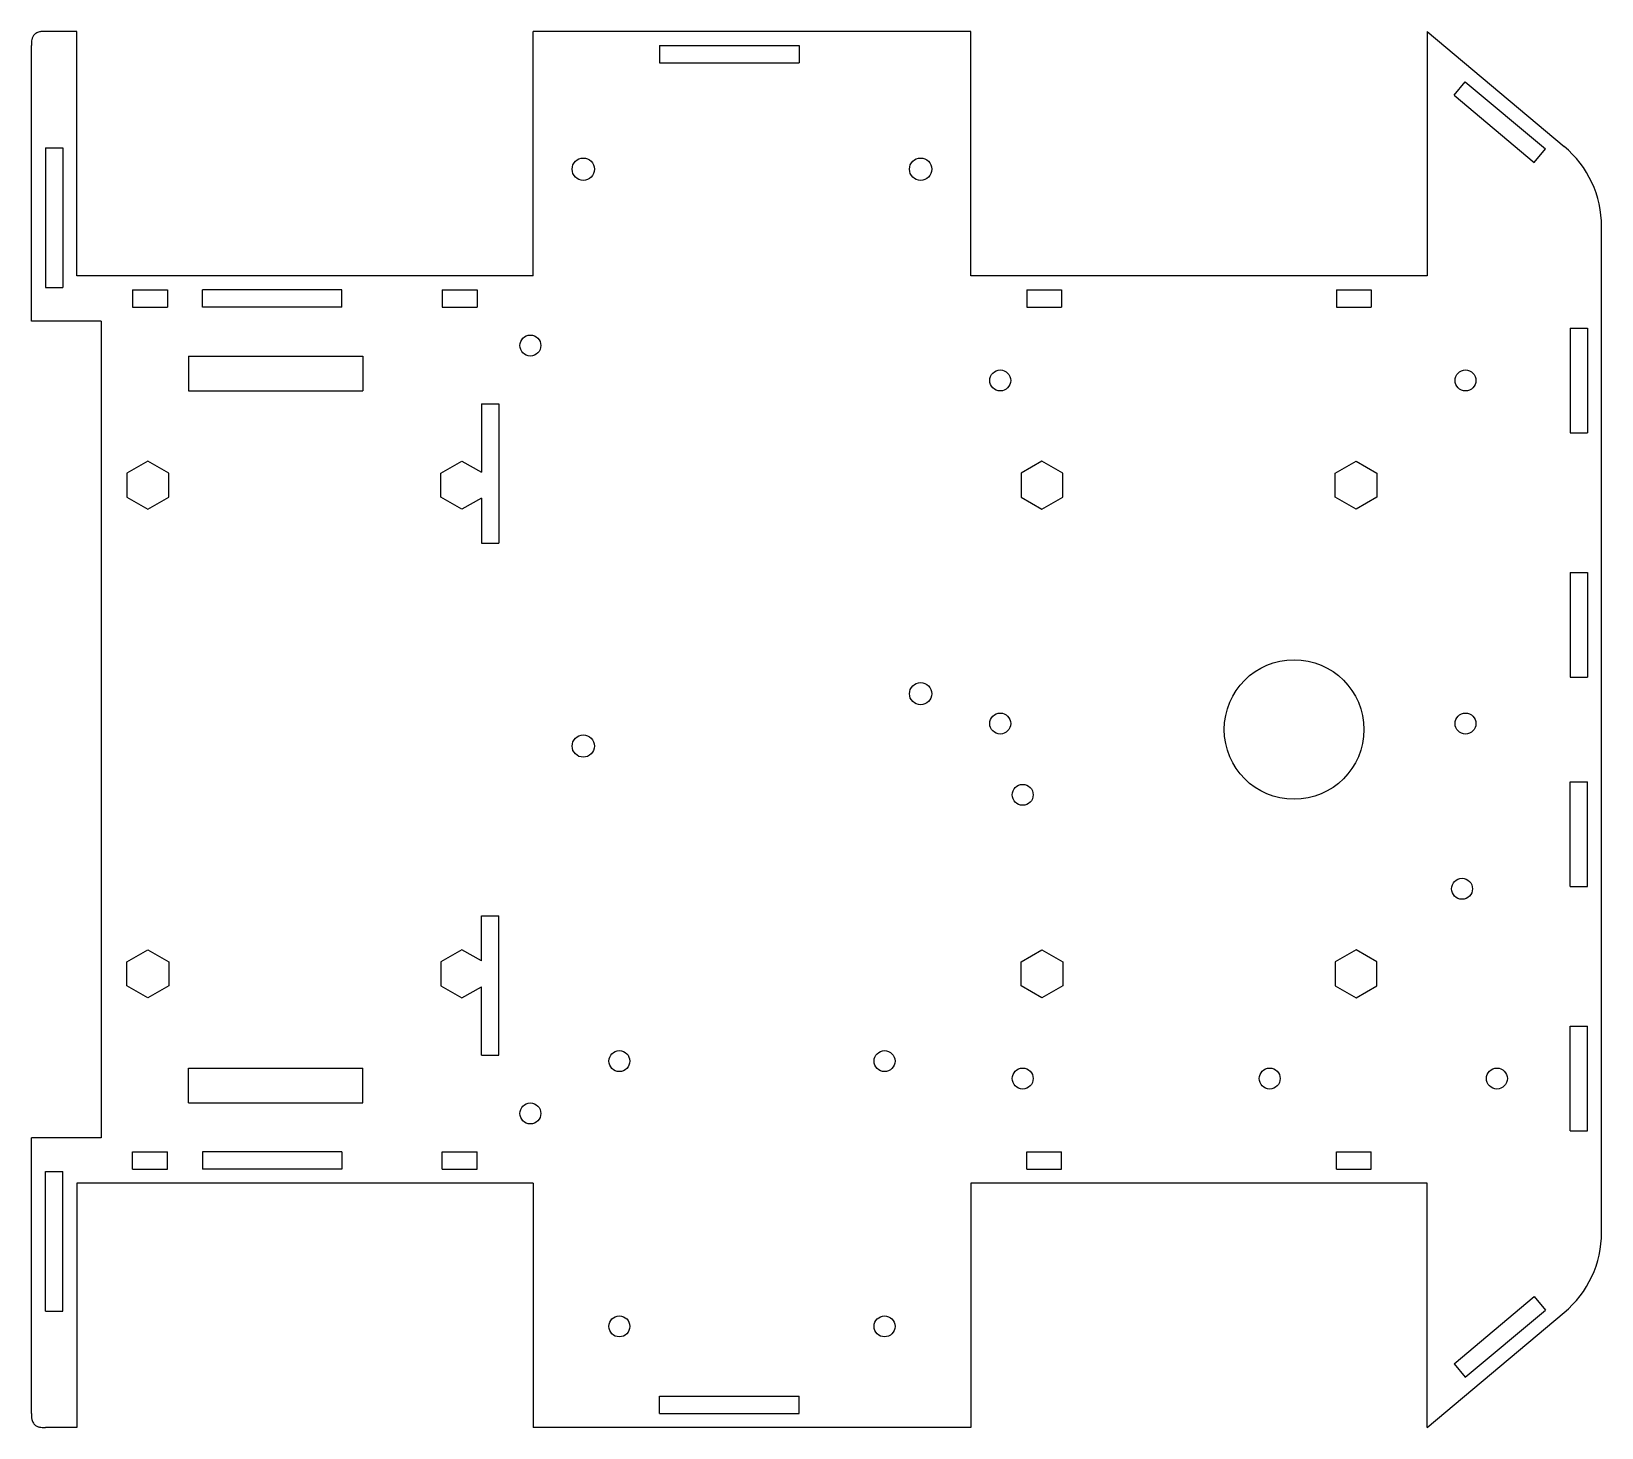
# Model space of a CAD drawing. Header units: millimetres. Extents: x -100 to 125, y -100 to 100.
import ezdxf

# ---------------------------------------------------------------- set-up
doc = ezdxf.new("R2010")
doc.units = ezdxf.units.MM

msp = doc.modelspace()

# ---------------------------------------------------------------- linework, layer by layer
at = {"color": 7, "linetype": 'Continuous', "lineweight": 25}
for p, q in [((-93.5, 100), (-98, 100)), ((-93.5, 65), (-93.5, 100)), ((-28.12, 65), (-28.12, 100)), ((34.62, 100), (-28.12, 100)), ((34.62, 65), (34.62, 100)), ((100, 100), (100, 65)), ((100, 100), (119.64, 83.52)), ((-100, 58.5), (-100, 98)), ((-10, 98), (10, 98)), ((-10, 98), (-10, 95.5)), ((10, 98), (10, 95.5)), ((-10, 95.5), (10, 95.5)), ((103.86, 90.88), (105.47, 92.8)), ((105.47, 92.8), (116.96, 83.16)), ((103.86, 90.88), (115.35, 81.24)), ((-98, 83.33), (-95.5, 83.33)), ((-98, 83.33), (-98, 63.33)), ((-95.5, 83.33), (-95.5, 63.33)), ((115.35, 81.24), (116.96, 83.16)), ((125, -72.03), (125, 72.03)), ((-98, 63.33), (-95.5, 63.33)), ((-28.12, 65), (-93.5, 65)), ((100, 65), (34.62, 65)), ((-85.5, 63), (-80.5, 63)), ((-85.5, 63), (-85.5, 60.5)), ((-80.5, 63), (-80.5, 60.5)), ((-55.5, 63), (-75.5, 63)), ((-75.5, 60.5), (-75.5, 63)), ((-55.5, 60.5), (-55.5, 63)), ((-41.12, 63), (-36.12, 63)), ((-41.12, 63), (-41.12, 60.5)), ((-36.12, 63), (-36.12, 60.5)), ((42.62, 63), (47.62, 63)), ((42.62, 63), (42.62, 60.5)), ((47.62, 63), (47.62, 60.5)), ((87, 63), (92, 63)), ((87, 63), (87, 60.5)), ((92, 63), (92, 60.5)), ((-85.5, 60.5), (-80.5, 60.5)), ((-55.5, 60.5), (-75.5, 60.5)), ((-41.12, 60.5), (-36.12, 60.5)), ((42.62, 60.5), (47.62, 60.5)), ((87, 60.5), (92, 60.5)), ((-90, 58.5), (-100, 58.5)), ((-90, 58.5), (-90, -58.5)), ((120.5, 57.51), (123, 57.51)), ((120.5, 57.51), (120.5, 42.51)), ((123, 57.51), (123, 42.51)), ((-77.5, 53.5), (-77.5, 48.5)), ((-77.5, 53.5), (-52.5, 53.5)), ((-52.5, 53.5), (-52.5, 48.5)), ((-77.5, 48.5), (-52.5, 48.5)), ((-35.5, 46.67), (-33, 46.67)), ((-35.5, 46.67), (-35.5, 36.84)), ((-33, 46.67), (-33, 26.67)), ((120.5, 42.51), (123, 42.51)), ((-83.31, 38.46), (-86.31, 36.73)), ((-80.31, 36.73), (-83.31, 38.46)), ((-41.31, 36.73), (-38.31, 38.46)), ((-38.31, 38.46), (-35.5, 36.84)), ((44.81, 38.46), (41.81, 36.73)), ((47.81, 36.73), (44.81, 38.46)), ((86.81, 36.73), (89.81, 38.46)), ((89.81, 38.46), (92.81, 36.73)), ((-86.31, 36.73), (-86.31, 33.27)), ((-80.31, 33.27), (-80.31, 36.73)), ((-41.31, 33.27), (-41.31, 36.73)), ((41.81, 36.73), (41.81, 33.27)), ((47.81, 33.27), (47.81, 36.73)), ((86.81, 33.27), (86.81, 36.73)), ((92.81, 36.73), (92.81, 33.27)), ((-86.31, 33.27), (-83.31, 31.54)), ((-83.31, 31.54), (-80.31, 33.27)), ((-38.31, 31.54), (-41.31, 33.27)), ((-35.5, 33.16), (-38.31, 31.54)), ((-35.5, 33.16), (-35.5, 26.67)), ((41.81, 33.27), (44.81, 31.54)), ((44.81, 31.54), (47.81, 33.27)), ((89.81, 31.54), (86.81, 33.27)), ((92.81, 33.27), (89.81, 31.54)), ((-35.5, 26.67), (-33, 26.67)), ((120.5, 22.51), (123, 22.51)), ((120.5, 22.51), (120.5, 7.51)), ((123, 22.51), (123, 7.51)), ((120.5, 7.51), (123, 7.51)), ((120.5, -7.51), (123, -7.51)), ((120.5, -22.51), (120.5, -7.51)), ((123, -22.51), (123, -7.51)), ((120.5, -22.51), (123, -22.51)), ((-35.5, -26.67), (-33, -26.67)), ((-35.5, -33.16), (-35.5, -26.67)), ((-33, -46.67), (-33, -26.67)), ((-86.31, -33.27), (-83.31, -31.54)), ((-86.31, -36.73), (-86.31, -33.27)), ((-83.31, -31.54), (-80.31, -33.27)), ((-80.31, -33.27), (-80.31, -36.73)), ((-38.31, -31.54), (-41.31, -33.27)), ((-41.31, -33.27), (-41.31, -36.73)), ((-35.5, -33.16), (-38.31, -31.54)), ((41.81, -33.27), (44.81, -31.54)), ((41.81, -36.73), (41.81, -33.27)), ((44.81, -31.54), (47.81, -33.27)), ((47.81, -33.27), (47.81, -36.73)), ((89.81, -31.54), (86.81, -33.27)), ((86.81, -33.27), (86.81, -36.73)), ((92.81, -33.27), (89.81, -31.54)), ((92.81, -36.73), (92.81, -33.27)), ((-83.31, -38.46), (-86.31, -36.73)), ((-80.31, -36.73), (-83.31, -38.46)), ((-41.31, -36.73), (-38.31, -38.46)), ((-38.31, -38.46), (-35.5, -36.84)), ((-35.5, -46.67), (-35.5, -36.84)), ((44.81, -38.46), (41.81, -36.73)), ((47.81, -36.73), (44.81, -38.46)), ((86.81, -36.73), (89.81, -38.46)), ((89.81, -38.46), (92.81, -36.73)), ((120.5, -42.51), (123, -42.51)), ((120.5, -57.51), (120.5, -42.51)), ((123, -57.51), (123, -42.51)), ((-35.5, -46.67), (-33, -46.67)), ((-77.5, -48.5), (-52.5, -48.5)), ((-77.5, -53.5), (-77.5, -48.5)), ((-52.5, -53.5), (-52.5, -48.5)), ((-77.5, -53.5), (-52.5, -53.5)), ((-100, -98), (-100, -58.5)), ((-90, -58.5), (-100, -58.5)), ((120.5, -57.51), (123, -57.51)), ((-85.5, -60.5), (-80.5, -60.5)), ((-85.5, -63), (-85.5, -60.5)), ((-80.5, -63), (-80.5, -60.5)), ((-75.5, -60.5), (-75.5, -63)), ((-55.5, -60.5), (-75.5, -60.5)), ((-55.5, -60.5), (-55.5, -63)), ((-41.12, -60.5), (-36.12, -60.5)), ((-41.12, -63), (-41.12, -60.5)), ((-36.12, -63), (-36.12, -60.5)), ((42.62, -60.5), (47.62, -60.5)), ((42.62, -63), (42.62, -60.5)), ((47.62, -63), (47.62, -60.5)), ((87, -60.5), (92, -60.5)), ((87, -63), (87, -60.5)), ((92, -63), (92, -60.5)), ((-85.5, -63), (-80.5, -63)), ((-55.5, -63), (-75.5, -63)), ((-41.12, -63), (-36.12, -63)), ((42.62, -63), (47.62, -63)), ((87, -63), (92, -63)), ((-98, -63.33), (-95.5, -63.33)), ((-98, -83.33), (-98, -63.33)), ((-95.5, -83.33), (-95.5, -63.33)), ((-28.12, -65), (-93.5, -65)), ((-93.5, -65), (-93.5, -100)), ((-28.12, -65), (-28.12, -100)), ((100, -65), (34.62, -65)), ((34.62, -65), (34.62, -100)), ((100, -100), (100, -65)), ((103.86, -90.88), (115.35, -81.24)), ((105.47, -92.8), (116.96, -83.16)), ((115.35, -81.24), (116.96, -83.16)), ((-98, -83.33), (-95.5, -83.33)), ((100, -100), (119.64, -83.52)), ((103.86, -90.88), (105.47, -92.8)), ((-10, -95.5), (10, -95.5)), ((-10, -98), (-10, -95.5)), ((10, -98), (10, -95.5)), ((-10, -98), (10, -98)), ((-93.5, -100), (-98, -100)), ((34.62, -100), (-28.12, -100))]:
    msp.add_line(p, q, dxfattribs=at)
for centre, radius in [((-20.92, 80.26), 1.6), ((27.42, 80.26), 1.6), ((-28.5, 55), 1.5), ((38.83, 50), 1.5), ((105.5, 50), 1.5), ((80.93, 0), 10), ((27.42, 5.13), 1.6), ((38.83, 0.85), 1.5), ((105.5, 0.85), 1.5), ((-20.92, -2.37), 1.6), ((42.05, -9.36), 1.5), ((105, -22.82), 1.5), ((-15.75, -47.5), 1.5), ((22.25, -47.5), 1.5), ((42.05, -50), 1.5), ((77.44, -50), 1.5), ((110, -50), 1.5), ((-28.5, -55), 1.5), ((-15.75, -85.5), 1.5), ((22.25, -85.5), 1.5)]:
    msp.add_circle(centre, radius, dxfattribs=at)
for centre, start, end in [((110, 72.03), 0, 50), ((110, -72.03), 310, 0)]:
    msp.add_arc(centre, 15, start, end, dxfattribs=at)
for points in [[(-98, 100), (-98.08, 100), (-98.24, 100), (-98.46, 99.99), (-98.65, 99.97), (-98.87, 99.93), (-99.11, 99.86), (-99.36, 99.73), (-99.6, 99.54), (-99.81, 99.24), (-99.94, 98.86), (-99.99, 98.44), (-100, 98.16), (-100, 98)], [(-100, -98), (-100, -98.08), (-100, -98.24), (-99.99, -98.46), (-99.97, -98.65), (-99.93, -98.87), (-99.86, -99.11), (-99.73, -99.36), (-99.54, -99.6), (-99.24, -99.81), (-98.86, -99.94), (-98.44, -99.99), (-98.16, -100), (-98, -100)]]:
    msp.add_open_spline(points, degree=3, knots=[0, 0, 0, 0, 0.075428, 0.142047, 0.199992, 0.249463, 0.339568, 0.421959, 0.49963, 0.617463, 0.749743, 0.857368, 1, 1, 1, 1], dxfattribs=at)

doc.saveas('drawing.dxf')
